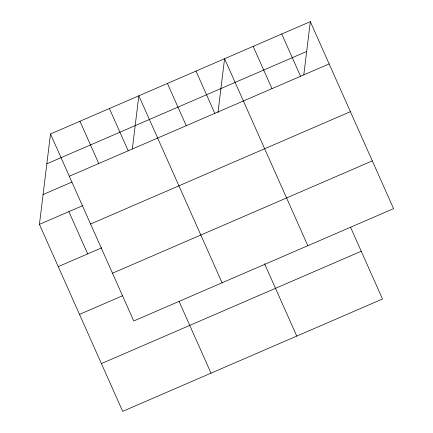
<?xml version="1.0" encoding="UTF-8"?>
<svg xmlns="http://www.w3.org/2000/svg" width="433" height="433" viewBox="0 0 433 433"><rect width="100%" height="100%" fill="white"/><g stroke="black" fill="none" stroke-linecap="round" stroke-linejoin="round"><path stroke-width="0.65" d="M350.562 227.26L382.501 299.008L122.674 411.35L39.425 224.364L50.499 133.992L310.326 21.65L393.575 208.636L133.748 320.977L50.499 133.992M132.325 148.968L138.836 95.796L222.091 282.781M217.988 112.51L224.581 58.726L307.831 245.711M303.809 74.822L310.326 21.65M46.84 163.815L306.672 51.473M69.312 176.258L329.14 63.916M43.078 194.541L71.91 182.071M39.425 224.364L82.979 205.529M90.578 224.018L350.405 111.676M58.244 266.631L101.798 247.795M112.483 273.223L372.31 160.881M79.504 314.385L122.447 295.82M101.414 363.59L361.241 251.248M281.742 34.007L300.562 76.273M253.159 46.363L271.978 88.63M195.997 71.082L214.817 113.349M264.541 263.719L296.762 336.078M167.419 83.439L186.239 125.705M109.392 108.526L128.206 150.792M179.073 301.406L211.017 373.154M79.943 121.262L98.762 163.528M68.874 211.629L87.688 253.895"/></g></svg>
